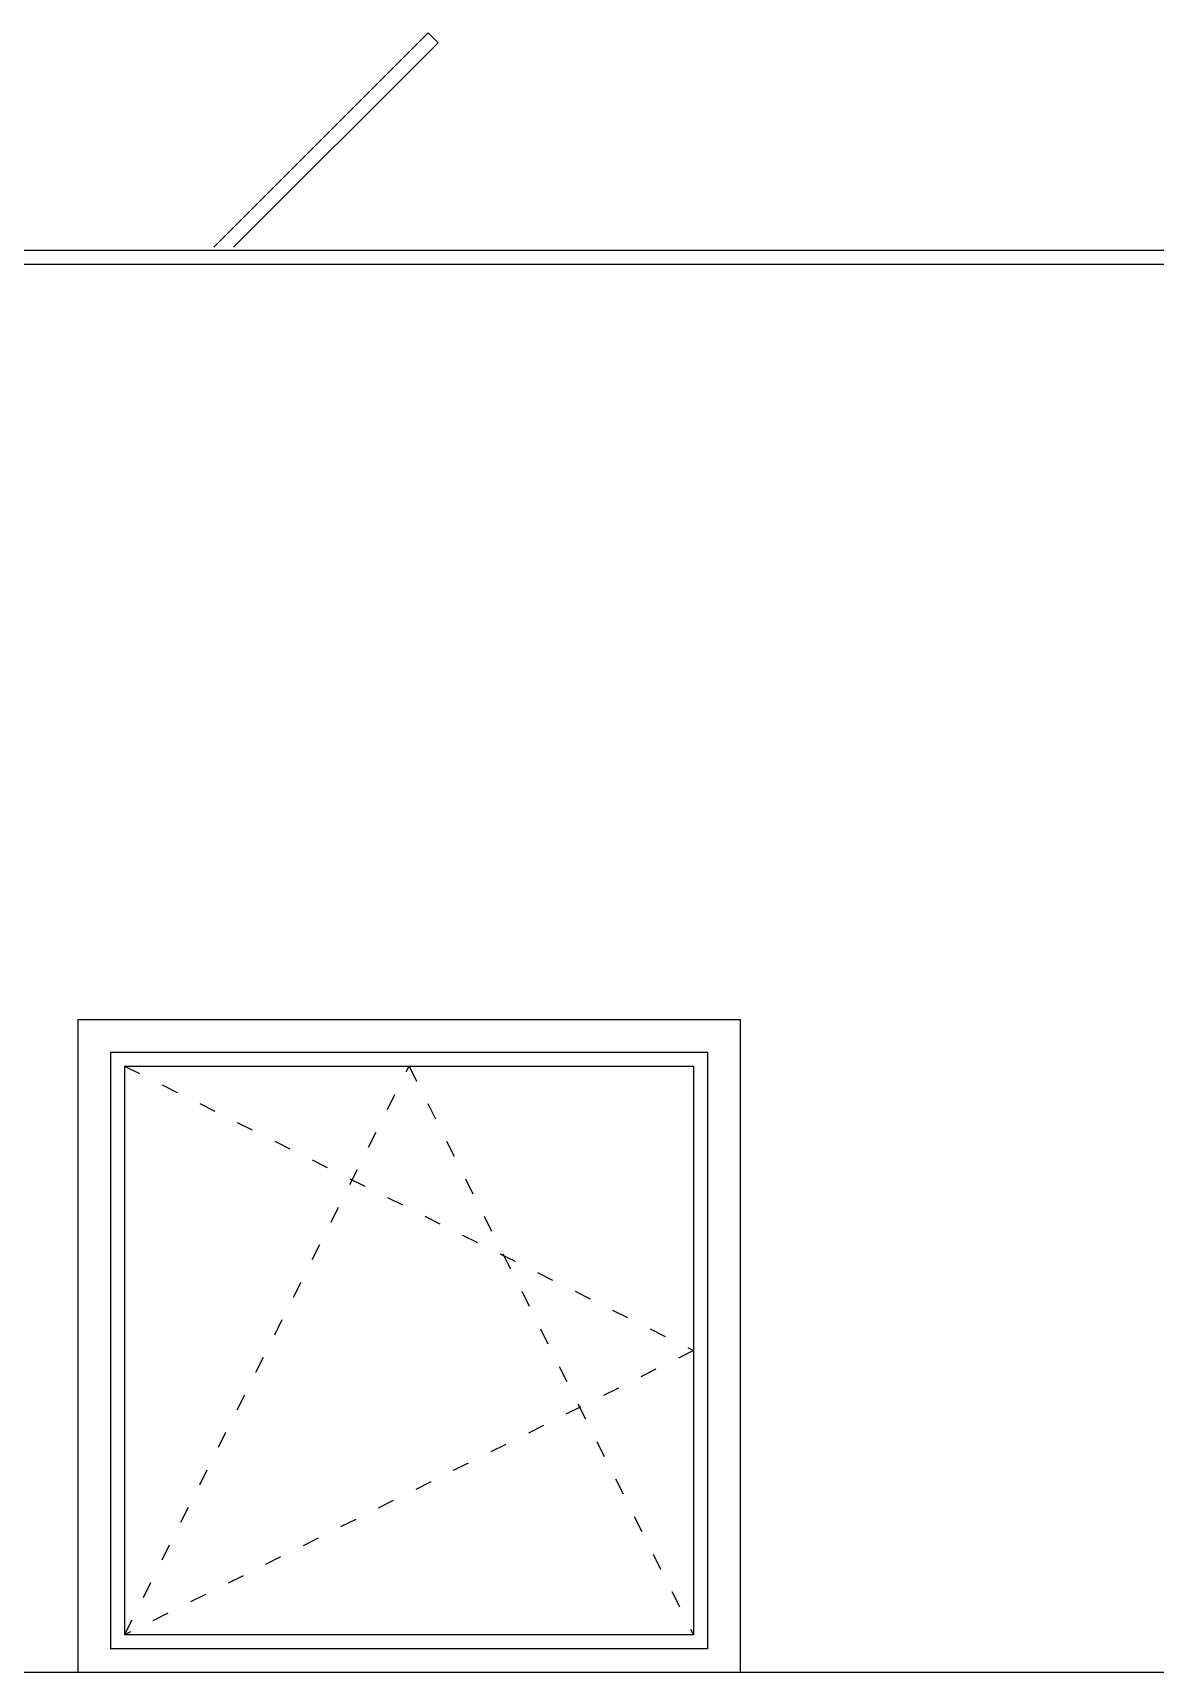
# Model space of a CAD drawing. Extents: x 3792242 to 5145247, y -1546315 to -1031918.
# Drawn here: x 4208247 to 4210654, y -1518664 to -1515147 of the extents above; entities that cross this region are included whole.
import ezdxf

# ---------------------------------------------------------------- set-up
doc = ezdxf.new("R2010")
doc.units = 0
doc.header["$MEASUREMENT"] = 0
doc.linetypes.add('ACAD_ISO03W100', pattern=[30, 12, -18])
for name, color, linetype in [('OKNÁ', 143, 'CONTINUOUS'), ('TENKÁ', 7, 'CONTINUOUS'), ('ZZ-elektro', 221, 'CONTINUOUS')]:
    doc.layers.add(name, color=color, linetype=linetype)

msp = doc.modelspace()

# ---------------------------------------------------------------- linework, layer by layer
at = {"layer": 'OKNÁ'}
for p, q in [((4208444.314, -1517363.77), (4209664.314, -1517363.77)), ((4208444.314, -1517363.77), (4208444.314, -1518583.77)), ((4209664.314, -1517363.77), (4209664.314, -1518583.77)), ((4209664.314, -1518583.77), (4208444.314, -1518583.77))]:
    msp.add_line(p, q, dxfattribs=at)
at = {"layer": 'OKNÁ', "linetype": 'ACAD_ISO03W100', "ltscale": 3}
for p, q in [((4208444.314, -1517363.77), (4209664.314, -1517973.77)), ((4208444.314, -1518583.77), (4209054.314, -1517363.77)), ((4209054.314, -1517363.77), (4209664.314, -1518583.77)), ((4209664.314, -1517973.77), (4208444.314, -1518583.77))]:
    msp.add_line(p, q, dxfattribs=at)
at = {"layer": 'TENKÁ'}
for p, q in [((4159004.314, -1515613.77), (4215129.314, -1515613.77)), ((4159004.314, -1515643.77), (4215129.314, -1515643.77)), ((4208344.314, -1517263.77), (4208344.314, -1518663.77)), ((4208344.314, -1517263.77), (4209764.314, -1517263.77)), ((4209764.314, -1517263.77), (4209764.314, -1518663.77)), ((4208414.314, -1517333.77), (4209694.314, -1517333.77)), ((4208414.314, -1517333.77), (4208414.314, -1518613.77)), ((4209694.314, -1517333.77), (4209694.314, -1518613.77)), ((4209694.314, -1518613.77), (4208414.314, -1518613.77)), ((4173034.314, -1518663.77), (4218634.314, -1518663.77))]:
    msp.add_line(p, q, dxfattribs=at)
at = {"layer": 'ZZ-elektro', "color": 253, "lineweight": 30, "ltscale": 10}
for p, q in [((4209095.527, -1515147.322), (4208635.527, -1515607.322)), ((4209095.527, -1515147.322), (4209116.741, -1515168.535)), ((4209116.741, -1515168.535), (4208677.954, -1515607.322))]:
    msp.add_line(p, q, dxfattribs=at)

doc.saveas('drawing.dxf')
